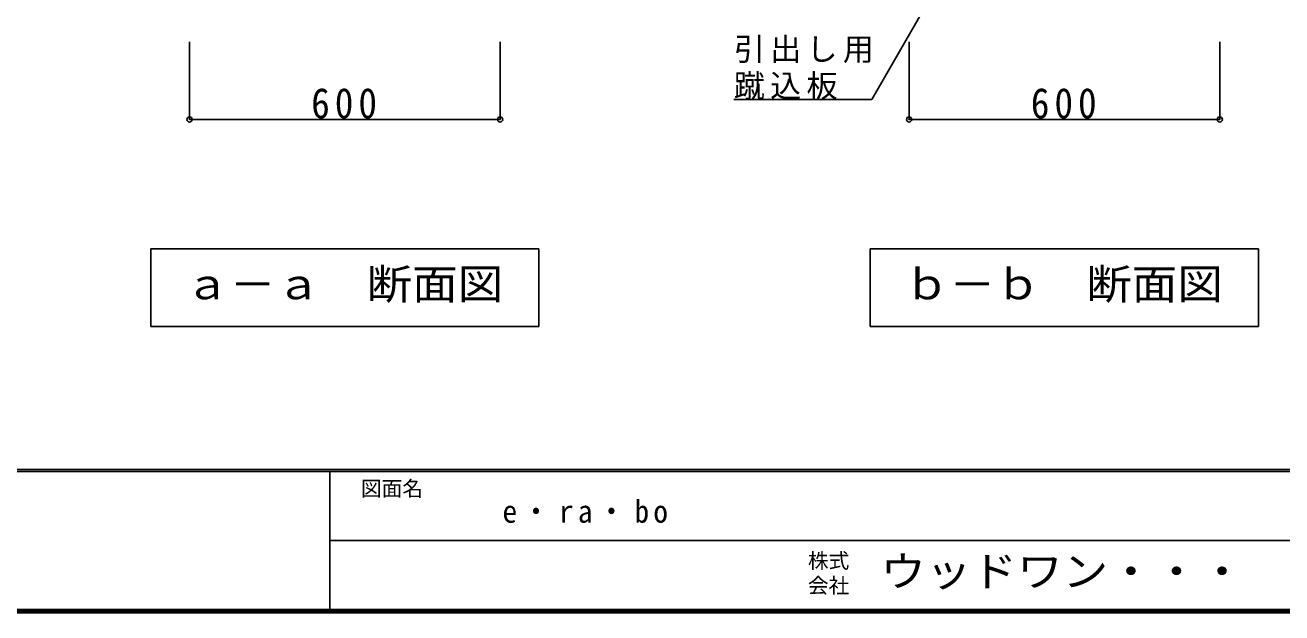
# Model space of a CAD drawing. Units: millimetres at full size, sheet at 1:20; details may follow other scales. Extents: x -3922 to 3878, y -2932 to 2722.
# Drawn here: x -611 to 1817, y -2864 to -1729 of the extents above; entities that cross this region are included whole.
import ezdxf
from ezdxf.enums import TextEntityAlignment as Align

# ---------------------------------------------------------------- set-up
doc = ezdxf.new("R2010")
doc.units = ezdxf.units.MM
doc.header["$LTSCALE"] = 20
doc.header["$PDMODE"] = 32
doc.header["$PDSIZE"] = 10
for name, color, linetype in [('0-A_文字', 7, 'Continuous'), ('0-B_寸法', 4, 'Continuous'), ('F-1_枠', 6, 'Continuous'), ('F-A_文字', 7, 'Continuous')]:
    doc.layers.add(name, color=color, linetype=linetype)
doc.styles.add('ＭＳ ゴシック', font='')
doc.styles.get('ＭＳ ゴシック').set_extended_font_data('MS Gothic')

msp = doc.modelspace()

# ---------------------------------------------------------------- linework, layer by layer
at = {"layer": '0-A_文字'}
for p, q in [((381.94, -2161.27), (381.94, -2311.27)), ((1771.94, -2161.27), (1771.94, -2311.27)), ((-368.06, -2311.27), (381.94, -2311.27)), ((1021.94, -2311.27), (1771.94, -2311.27))]:
    msp.add_line(p, q, dxfattribs=at)
for points in [[(1131.69, -1687.54), (1024.61, -1873.01), (758.32, -1873.01)], [(381.94, -2161.27), (-368.06, -2161.27), (-368.06, -2311.27)], [(1771.94, -2161.27), (1021.94, -2161.27), (1021.94, -2311.27)]]:
    msp.add_lwpolyline(points, dxfattribs=at)
at = {"layer": '0-B_寸法'}
for p, q in [((-293.06, -1911.27), (-293.06, -1761.27)), ((306.94, -1911.27), (306.94, -1761.27)), ((1096.94, -1911.27), (1096.94, -1761.27)), ((1696.94, -1911.27), (1696.94, -1761.27)), ((-293.06, -1911.27), (306.94, -1911.27)), ((1096.94, -1911.27), (1696.94, -1911.27))]:
    msp.add_line(p, q, dxfattribs=at)
at = {"layer": '0-B_寸法', "color": 7}
for p in [(-293.06, -1911.27), (306.94, -1911.27), (1096.94, -1911.27), (1696.94, -1911.27)]:
    msp.add_point(p, dxfattribs=at)
at = {"layer": 'F-1_枠'}
for p, q in [((3877.97, -2587.71), (-3922.03, -2587.71)), ((3877.97, -2591.04), (-3922.03, -2591.04)), ((-22.03, -2591.04), (-22.03, -2857.71)), ((-22.03, -2724.37), (3871.3, -2724.38)), ((3877.97, -2857.71), (-3922.03, -2857.71)), ((3877.97, -2861.04), (-3922.03, -2861.04)), ((3877.97, -2864.37), (-3922.03, -2864.37))]:
    msp.add_line(p, q, dxfattribs=at)

# ---------------------------------------------------------------- texts
at = {"layer": '0-A_文字', "style": 'ＭＳ ゴシック', "width": 1.1}
for s, p in [('ａ－ａ\u3000断面図', (-303.06, -2276.27)), ('ｂ－ｂ\u3000断面図', (1086.94, -2276.27))]:
    msp.add_text(s, height=58.65, dxfattribs=at).set_placement(p, align=Align.BOTTOM_LEFT)
at = {"layer": '0-A_文字', "char_height": 43.99, "attachment_point": 7, "style": 'ＭＳ ゴシック'}
for s, insert in [('\\T1.17;引出し用', (758.32, -1802.53)), ('\\T1.17;蹴込板', (758.32, -1873.01))]:
    msp.add_mtext(s, dxfattribs=dict(at, insert=insert))
at = {"layer": '0-B_寸法', "color": 7, "char_height": 58.65, "attachment_point": 7, "style": 'ＭＳ ゴシック'}
for insert in [(-58.06, -1910.06), (1331.94, -1910.06)]:
    msp.add_mtext('\\T1.27;\\W0.9;600', dxfattribs=dict(at, insert=insert))
at = {"layer": 'F-A_文字', "style": 'ＭＳ ゴシック'}
for s, p in [('図面名', (37.97, -2647.71)), ('株式', (901.3, -2787.04)), ('会社', (901.3, -2835.04))]:
    msp.add_text(s, height=29.33, dxfattribs=at).set_placement(p, align=Align.BOTTOM_LEFT)
at = {"layer": 'F-A_文字', "style": 'ＭＳ ゴシック', "width": 1.1}
msp.add_text('ウッドワン・・・', height=58.65, dxfattribs=at).set_placement((1041.3, -2831.04), align=Align.BOTTOM_LEFT)
at = {"layer": 'F-A_文字', "insert": (311.3, -2691.04), "char_height": 43.99, "attachment_point": 7, "style": 'ＭＳ ゴシック'}
msp.add_mtext('\\T1.28;\\W0.95;e・ra・bo', dxfattribs=at)

doc.saveas('drawing.dxf')
